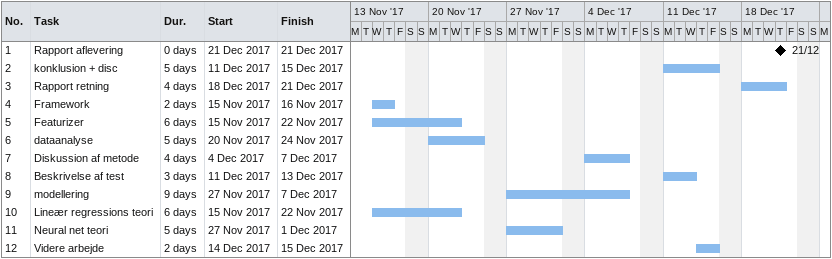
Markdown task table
| ID | Task | Duration | Start | Finish |
|---|---|---|---|---|
| 1 | Rapport aflevering | 0d | 2017-12-21 | 2017-12-21 |
| 2 | konklusion + disc | 5d | 2017-12-11 | 2017-12-15 |
| 3 | Rapport retning | 4d | 2017-12-18 | 2017-12-21 |
| 4 | Framework | 2d | 2017-11-15 | 2017-11-16 |
| 5 | Featurizer | 6d | 2017-11-15 | 2017-11-22 |
| 6 | dataanalyse | 5d | 2017-11-20 | 2017-11-24 |
| 7 | Diskussion af metode | 4d | 2017-12-04 | 2017-12-07 |
| 8 | Beskrivelse af test | 3d | 2017-12-11 | 2017-12-13 |
| 9 | modellering | 9d | 2017-11-27 | 2017-12-07 |
| 10 | Lineær regressions teori | 6d | 2017-11-15 | 2017-11-22 |
| 11 | Neural net teori | 5d | 2017-11-27 | 2017-12-01 |
| 12 | Videre arbejde | 2d | 2017-12-14 | 2017-12-15 |
